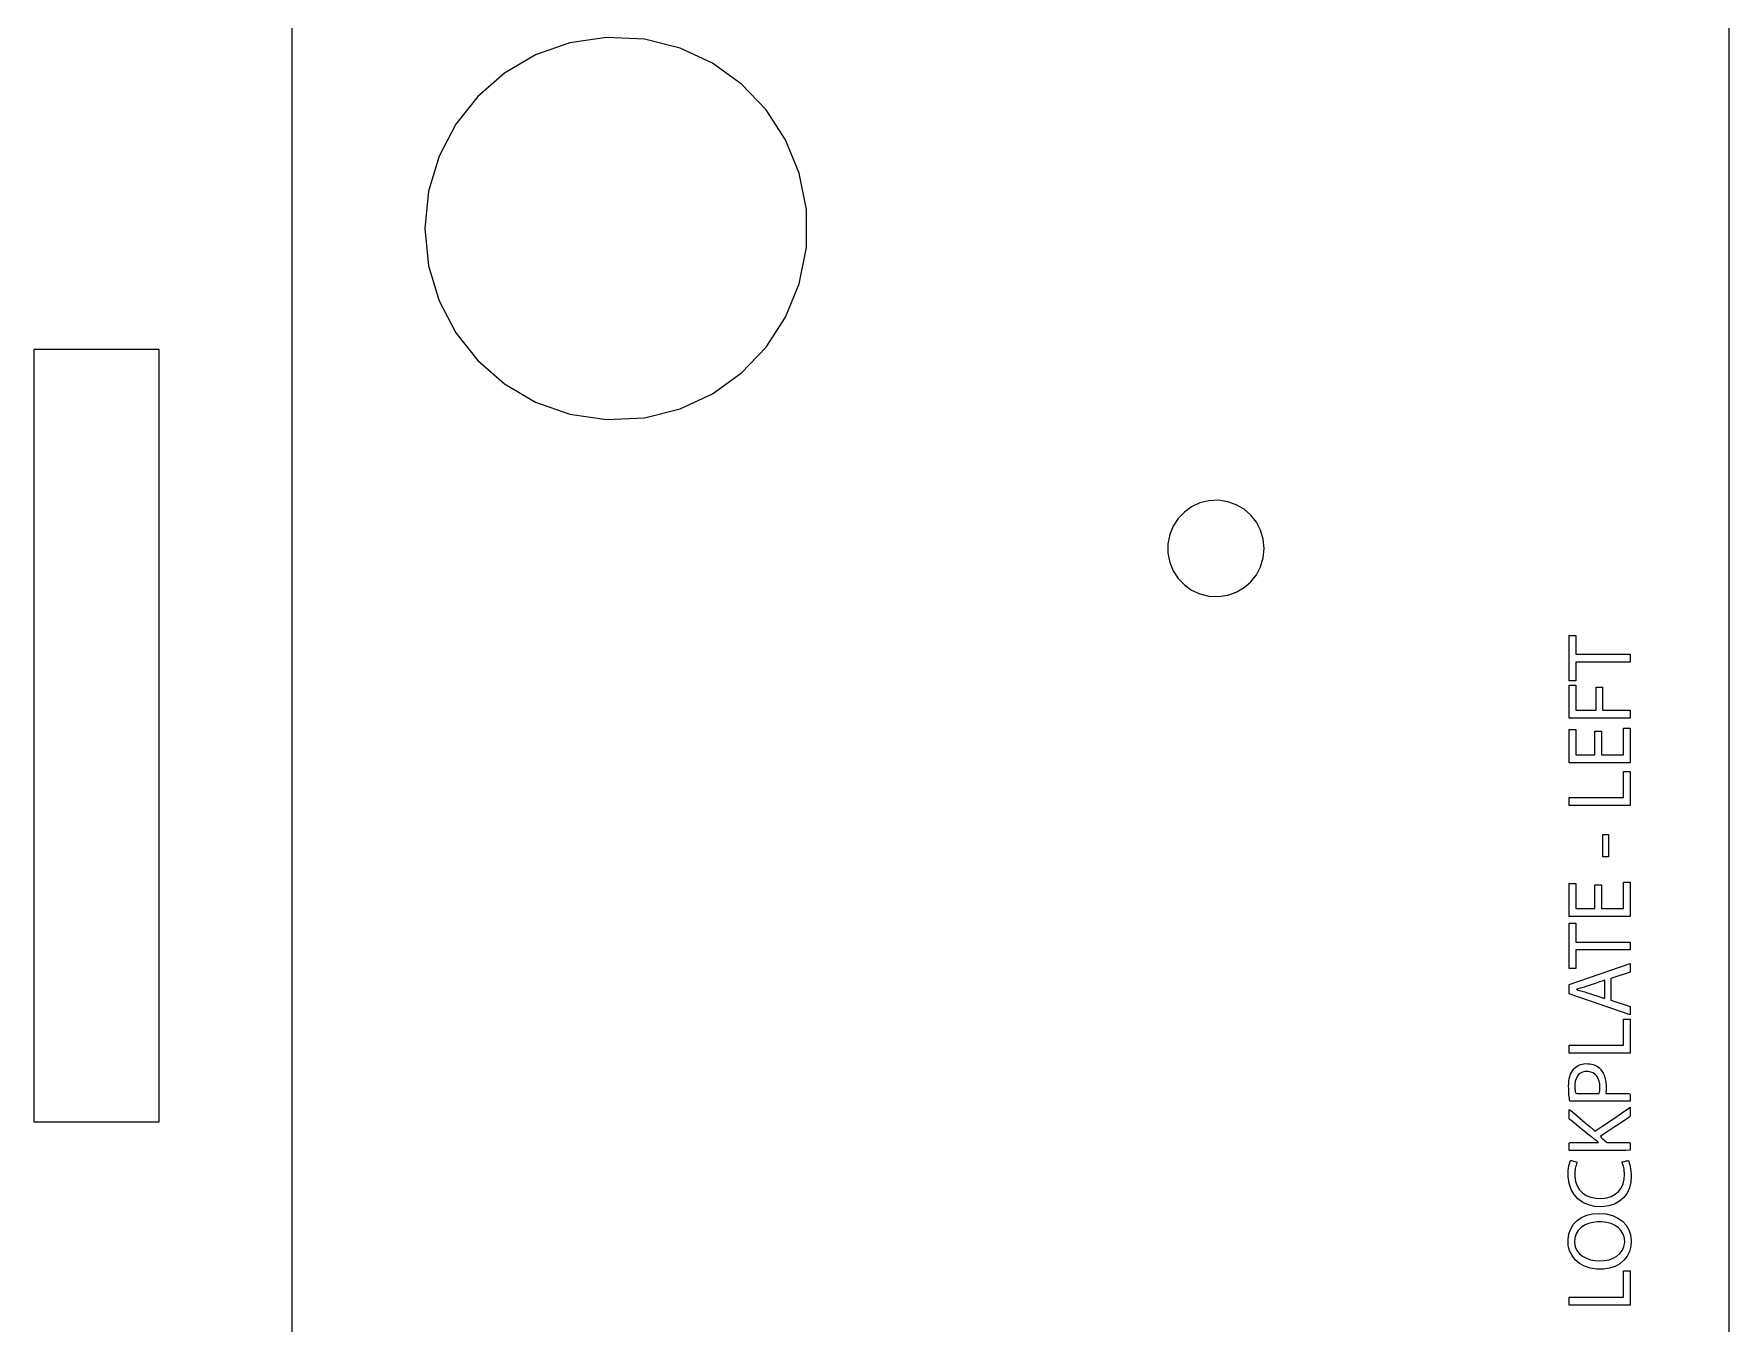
# Model space of a CAD drawing. Header units: metres. Extents: x 1590 to 2032, y 1171 to 1416.
# Drawn here: x 1780.9 to 1833.6, y 1287.1 to 1327.2 of the extents above; entities that cross this region are included whole.
import ezdxf

# ---------------------------------------------------------------- set-up
doc = ezdxf.new("R2010")
doc.units = ezdxf.units.M

msp = doc.modelspace()

# ---------------------------------------------------------------- linework, layer by layer
at = {"layer": 'COMPONENT1'}
for p, q in [((1788.894, 1275.38), (1788.894, 1327.38)), ((1833.598, 1208.247), (1833.598, 1327.38)), ((1797.53, 1326.92), (1796.466, 1326.544)), ((1798.677, 1327.09), (1797.53, 1326.92)), ((1799.853, 1327.032), (1798.677, 1327.09)), ((1800.962, 1326.757), (1799.853, 1327.032)), ((1796.466, 1326.544), (1795.505, 1325.981)), ((1801.977, 1326.284), (1800.962, 1326.757)), ((1795.505, 1325.981), (1794.67, 1325.255)), ((1802.878, 1325.637), (1801.977, 1326.284)), ((1803.642, 1324.837), (1802.878, 1325.637)), ((1794.67, 1325.255), (1793.983, 1324.387)), ((1804.247, 1323.906), (1803.642, 1324.837)), ((1793.983, 1324.387), (1793.465, 1323.398)), ((1804.672, 1322.865), (1804.247, 1323.906)), ((1793.465, 1323.398), (1793.138, 1322.311)), ((1804.895, 1321.737), (1804.672, 1322.865)), ((1793.138, 1322.311), (1793.024, 1321.147)), ((1804.895, 1320.557), (1804.895, 1321.737)), ((1793.024, 1321.147), (1793.138, 1319.983)), ((1804.672, 1319.429), (1804.895, 1320.557)), ((1793.138, 1319.983), (1793.465, 1318.896)), ((1804.247, 1318.388), (1804.672, 1319.429)), ((1793.465, 1318.896), (1793.983, 1317.907)), ((1793.983, 1317.907), (1794.67, 1317.039)), ((1803.642, 1317.456), (1804.247, 1318.388)), ((1780.862, 1317.38), (1780.862, 1293.369)), ((1784.762, 1317.38), (1780.862, 1317.38)), ((1784.762, 1293.369), (1784.762, 1317.38)), ((1802.878, 1316.656), (1803.642, 1317.456)), ((1794.67, 1317.039), (1795.505, 1316.312)), ((1795.505, 1316.312), (1796.466, 1315.75)), ((1801.977, 1316.009), (1802.878, 1316.656)), ((1800.962, 1315.537), (1801.977, 1316.009)), ((1796.466, 1315.75), (1797.53, 1315.373)), ((1797.53, 1315.373), (1798.677, 1315.204)), ((1798.677, 1315.204), (1799.853, 1315.261)), ((1799.853, 1315.261), (1800.962, 1315.537)), ((1817.134, 1312.611), (1816.878, 1312.492)), ((1817.413, 1312.68), (1817.134, 1312.611)), ((1817.71, 1312.695), (1817.413, 1312.68)), ((1817.999, 1312.652), (1817.71, 1312.695)), ((1818.267, 1312.557), (1817.999, 1312.652)), ((1816.458, 1312.127), (1816.306, 1311.892)), ((1816.651, 1312.329), (1816.458, 1312.127)), ((1816.878, 1312.492), (1816.651, 1312.329)), ((1818.509, 1312.415), (1818.267, 1312.557)), ((1818.72, 1312.232), (1818.509, 1312.415)), ((1818.893, 1312.013), (1818.72, 1312.232)), ((1816.198, 1311.63), (1816.142, 1311.345)), ((1816.306, 1311.892), (1816.198, 1311.63)), ((1819.024, 1311.764), (1818.893, 1312.013)), ((1819.106, 1311.49), (1819.024, 1311.764)), ((1816.142, 1311.345), (1816.142, 1311.048)), ((1816.142, 1311.048), (1816.198, 1310.763)), ((1819.135, 1311.197), (1819.106, 1311.49)), ((1819.106, 1310.903), (1819.135, 1311.197)), ((1816.198, 1310.763), (1816.306, 1310.501)), ((1816.306, 1310.501), (1816.458, 1310.266)), ((1818.893, 1310.38), (1819.024, 1310.629)), ((1819.024, 1310.629), (1819.106, 1310.903)), ((1816.458, 1310.266), (1816.651, 1310.065)), ((1816.651, 1310.065), (1816.878, 1309.901)), ((1818.267, 1309.836), (1818.509, 1309.978)), ((1818.509, 1309.978), (1818.72, 1310.161)), ((1818.72, 1310.161), (1818.893, 1310.38)), ((1816.878, 1309.901), (1817.134, 1309.782)), ((1817.134, 1309.782), (1817.413, 1309.713)), ((1817.413, 1309.713), (1817.71, 1309.698)), ((1817.71, 1309.698), (1817.999, 1309.741)), ((1817.999, 1309.741), (1818.267, 1309.836)), ((1780.862, 1293.369), (1784.762, 1293.369))]:
    msp.add_line(p, q, dxfattribs=at)
at = {"layer": 'COMPONENT15'}
for p, q in [((1828.62, 1307.082), (1828.62, 1308.489)), ((1828.62, 1308.489), (1828.828, 1308.489)), ((1828.828, 1308.489), (1828.828, 1307.908)), ((1828.828, 1307.908), (1830.521, 1307.908)), ((1830.521, 1307.908), (1830.521, 1307.66)), ((1828.828, 1307.66), (1828.828, 1307.082)), ((1830.521, 1307.66), (1828.828, 1307.66)), ((1828.828, 1307.082), (1828.62, 1307.082)), ((1828.62, 1305.922), (1828.62, 1306.946)), ((1828.62, 1306.946), (1828.826, 1306.946)), ((1828.826, 1306.946), (1828.826, 1306.17)), ((1829.458, 1306.17), (1829.458, 1306.886)), ((1829.458, 1306.886), (1829.661, 1306.886)), ((1829.661, 1306.886), (1829.661, 1306.17)), ((1830.521, 1305.922), (1828.62, 1305.922)), ((1828.826, 1306.17), (1829.458, 1306.17)), ((1829.661, 1306.17), (1830.521, 1306.17)), ((1830.521, 1306.17), (1830.521, 1305.922)), ((1828.62, 1304.533), (1828.62, 1305.563)), ((1828.62, 1305.563), (1828.826, 1305.563)), ((1828.826, 1305.563), (1828.826, 1304.781)), ((1829.426, 1304.781), (1829.426, 1305.518)), ((1829.426, 1305.518), (1829.63, 1305.518)), ((1829.63, 1305.518), (1829.63, 1304.781)), ((1830.315, 1304.781), (1830.315, 1305.605)), ((1830.315, 1305.605), (1830.521, 1305.605)), ((1830.521, 1305.605), (1830.521, 1304.533)), ((1828.826, 1304.781), (1829.426, 1304.781)), ((1829.63, 1304.781), (1830.315, 1304.781)), ((1830.521, 1304.533), (1828.62, 1304.533)), ((1830.315, 1303.449), (1830.315, 1304.262)), ((1830.315, 1304.262), (1830.521, 1304.262)), ((1830.521, 1304.262), (1830.521, 1303.201)), ((1828.62, 1303.201), (1828.62, 1303.449)), ((1828.62, 1303.449), (1830.315, 1303.449)), ((1830.521, 1303.201), (1828.62, 1303.201)), ((1829.669, 1302.306), (1829.85, 1302.306)), ((1829.669, 1301.609), (1829.669, 1302.306)), ((1829.85, 1302.306), (1829.85, 1301.609)), ((1829.85, 1301.609), (1829.669, 1301.609)), ((1828.62, 1299.75), (1828.62, 1300.779)), ((1828.62, 1300.779), (1828.826, 1300.779)), ((1828.826, 1300.779), (1828.826, 1299.998)), ((1829.426, 1299.998), (1829.426, 1300.734)), ((1829.426, 1300.734), (1829.63, 1300.734)), ((1829.63, 1300.734), (1829.63, 1299.998)), ((1830.315, 1299.998), (1830.315, 1300.821)), ((1830.315, 1300.821), (1830.521, 1300.821)), ((1830.521, 1300.821), (1830.521, 1299.75)), ((1828.826, 1299.998), (1829.426, 1299.998)), ((1829.63, 1299.998), (1830.315, 1299.998)), ((1830.521, 1299.75), (1828.62, 1299.75)), ((1828.62, 1298.132), (1828.62, 1299.54)), ((1828.62, 1299.54), (1828.828, 1299.54)), ((1828.828, 1299.54), (1828.828, 1298.959)), ((1828.828, 1298.959), (1830.521, 1298.959)), ((1830.521, 1298.959), (1830.521, 1298.711)), ((1828.828, 1298.711), (1828.828, 1298.132)), ((1830.521, 1298.711), (1828.828, 1298.711)), ((1828.62, 1297.638), (1830.521, 1298.287)), ((1828.828, 1298.132), (1828.62, 1298.132)), ((1830.521, 1298.024), (1829.923, 1297.821)), ((1830.521, 1298.287), (1830.521, 1298.024)), ((1828.62, 1297.345), (1828.62, 1297.638)), ((1830.521, 1296.696), (1828.62, 1297.345)), ((1828.891, 1297.5), (1828.85, 1297.489)), ((1828.85, 1297.489), (1828.898, 1297.465)), ((1828.932, 1297.51), (1828.891, 1297.5)), ((1828.898, 1297.465), (1828.94, 1297.454)), ((1828.974, 1297.521), (1828.932, 1297.51)), ((1828.94, 1297.454), (1828.982, 1297.443)), ((1829.016, 1297.533), (1828.974, 1297.521)), ((1828.982, 1297.443), (1829.025, 1297.432)), ((1829.058, 1297.545), (1829.016, 1297.533)), ((1829.025, 1297.432), (1829.067, 1297.42)), ((1829.102, 1297.558), (1829.058, 1297.545)), ((1829.067, 1297.42), (1829.11, 1297.407)), ((1829.146, 1297.572), (1829.102, 1297.558)), ((1829.11, 1297.407), (1829.153, 1297.394)), ((1829.185, 1297.585), (1829.146, 1297.572)), ((1829.153, 1297.394), (1829.184, 1297.383)), ((1829.184, 1297.383), (1829.22, 1297.371)), ((1829.214, 1297.595), (1829.185, 1297.585)), ((1829.279, 1297.617), (1829.214, 1297.595)), ((1829.22, 1297.371), (1829.29, 1297.347)), ((1829.367, 1297.648), (1829.279, 1297.617)), ((1829.29, 1297.347), (1829.381, 1297.316)), ((1829.466, 1297.682), (1829.367, 1297.648)), ((1829.381, 1297.316), (1829.481, 1297.283)), ((1829.564, 1297.716), (1829.466, 1297.682)), ((1829.649, 1297.745), (1829.564, 1297.716)), ((1829.731, 1297.774), (1829.649, 1297.745)), ((1829.731, 1297.687), (1829.731, 1297.774)), ((1829.731, 1297.598), (1829.731, 1297.687)), ((1829.731, 1297.495), (1829.731, 1297.598)), ((1829.731, 1297.39), (1829.731, 1297.495)), ((1829.731, 1297.298), (1829.731, 1297.39)), ((1829.923, 1297.821), (1829.923, 1297.147)), ((1829.481, 1297.283), (1829.578, 1297.25)), ((1829.578, 1297.25), (1829.66, 1297.222)), ((1829.66, 1297.222), (1829.715, 1297.203)), ((1829.715, 1297.203), (1829.731, 1297.23)), ((1829.731, 1297.23), (1829.731, 1297.298)), ((1829.923, 1297.147), (1830.521, 1296.95)), ((1830.521, 1296.95), (1830.521, 1296.696)), ((1830.315, 1295.753), (1830.315, 1296.565)), ((1830.315, 1296.565), (1830.521, 1296.565)), ((1830.521, 1296.565), (1830.521, 1295.505)), ((1828.62, 1295.505), (1828.62, 1295.753)), ((1828.62, 1295.753), (1830.315, 1295.753)), ((1830.521, 1295.505), (1828.62, 1295.505)), ((1828.615, 1294.636), (1828.627, 1294.712)), ((1828.627, 1294.712), (1828.643, 1294.782)), ((1828.643, 1294.782), (1828.665, 1294.845)), ((1828.665, 1294.845), (1828.691, 1294.903)), ((1828.691, 1294.903), (1828.721, 1294.955)), ((1828.721, 1294.955), (1828.755, 1295.001)), ((1828.755, 1295.001), (1828.791, 1295.039)), ((1828.791, 1295.039), (1828.83, 1295.072)), ((1828.837, 1294.709), (1828.814, 1294.629)), ((1828.83, 1295.072), (1828.872, 1295.101)), ((1828.871, 1294.778), (1828.837, 1294.709)), ((1828.917, 1294.835), (1828.871, 1294.778)), ((1828.872, 1295.101), (1828.919, 1295.126)), ((1828.974, 1294.88), (1828.917, 1294.835)), ((1828.919, 1295.126), (1828.97, 1295.146)), ((1828.97, 1295.146), (1829.023, 1295.161)), ((1829.042, 1294.912), (1828.974, 1294.88)), ((1829.023, 1295.161), (1829.08, 1295.172)), ((1829.122, 1294.929), (1829.042, 1294.912)), ((1829.08, 1295.172), (1829.141, 1295.177)), ((1829.212, 1294.93), (1829.122, 1294.929)), ((1829.141, 1295.177), (1829.203, 1295.176)), ((1829.203, 1295.176), (1829.263, 1295.171)), ((1829.297, 1294.916), (1829.212, 1294.93)), ((1829.263, 1295.171), (1829.319, 1295.161)), ((1829.372, 1294.887), (1829.297, 1294.916)), ((1829.319, 1295.161), (1829.372, 1295.146)), ((1829.372, 1295.146), (1829.422, 1295.128)), ((1829.435, 1294.843), (1829.372, 1294.887)), ((1829.422, 1295.128), (1829.468, 1295.105)), ((1829.488, 1294.786), (1829.435, 1294.843)), ((1829.468, 1295.105), (1829.511, 1295.077)), ((1829.529, 1294.715), (1829.488, 1294.786)), ((1829.511, 1295.077), (1829.551, 1295.046)), ((1829.558, 1294.632), (1829.529, 1294.715)), ((1829.551, 1295.046), (1829.595, 1295.002)), ((1829.595, 1295.002), (1829.64, 1294.946)), ((1829.64, 1294.946), (1829.678, 1294.884)), ((1829.678, 1294.884), (1829.71, 1294.816)), ((1829.71, 1294.816), (1829.736, 1294.743)), ((1829.736, 1294.743), (1829.755, 1294.665)), ((1828.606, 1294.469), (1828.608, 1294.555)), ((1828.607, 1294.399), (1828.606, 1294.469)), ((1828.609, 1294.332), (1828.607, 1294.399)), ((1828.608, 1294.555), (1828.615, 1294.636)), ((1828.612, 1294.269), (1828.609, 1294.332)), ((1828.617, 1294.209), (1828.612, 1294.269)), ((1828.622, 1294.153), (1828.617, 1294.209)), ((1828.628, 1294.101), (1828.622, 1294.153)), ((1828.802, 1294.54), (1828.8, 1294.468)), ((1828.8, 1294.468), (1828.801, 1294.431)), ((1828.801, 1294.431), (1828.802, 1294.396)), ((1828.814, 1294.629), (1828.802, 1294.54)), ((1828.802, 1294.396), (1828.804, 1294.364)), ((1828.804, 1294.364), (1828.807, 1294.335)), ((1828.807, 1294.335), (1828.81, 1294.308)), ((1828.81, 1294.308), (1828.817, 1294.265)), ((1828.817, 1294.265), (1828.863, 1294.252)), ((1828.863, 1294.252), (1828.951, 1294.252)), ((1828.951, 1294.252), (1829.07, 1294.252)), ((1829.07, 1294.252), (1829.203, 1294.252)), ((1829.203, 1294.252), (1829.335, 1294.252)), ((1829.335, 1294.252), (1829.449, 1294.252)), ((1829.449, 1294.252), (1829.529, 1294.252)), ((1829.529, 1294.252), (1829.559, 1294.252)), ((1829.575, 1294.538), (1829.558, 1294.632)), ((1829.559, 1294.252), (1829.568, 1294.293)), ((1829.568, 1294.293), (1829.574, 1294.34)), ((1829.574, 1294.34), (1829.578, 1294.392)), ((1829.579, 1294.449), (1829.575, 1294.538)), ((1829.578, 1294.42), (1829.579, 1294.449)), ((1829.578, 1294.392), (1829.578, 1294.42)), ((1829.755, 1294.665), (1829.768, 1294.583)), ((1829.767, 1294.288), (1829.763, 1294.252)), ((1829.763, 1294.252), (1829.814, 1294.252)), ((1829.772, 1294.335), (1829.767, 1294.288)), ((1829.768, 1294.583), (1829.775, 1294.498)), ((1829.775, 1294.385), (1829.772, 1294.335)), ((1829.775, 1294.498), (1829.776, 1294.437)), ((1829.776, 1294.411), (1829.775, 1294.385)), ((1829.776, 1294.437), (1829.776, 1294.411)), ((1829.814, 1294.252), (1829.912, 1294.252)), ((1829.912, 1294.252), (1830.039, 1294.252)), ((1830.039, 1294.252), (1830.179, 1294.252)), ((1830.179, 1294.252), (1830.314, 1294.252)), ((1830.314, 1294.252), (1830.427, 1294.252)), ((1830.427, 1294.252), (1830.501, 1294.252)), ((1830.501, 1294.252), (1830.521, 1294.207)), ((1830.521, 1294.207), (1830.521, 1294.166)), ((1830.521, 1294.166), (1830.521, 1294.122)), ((1828.62, 1293.715), (1828.62, 1293.754)), ((1828.62, 1293.754), (1828.675, 1293.719)), ((1828.62, 1293.659), (1828.62, 1293.715)), ((1828.62, 1293.595), (1828.62, 1293.659)), ((1828.635, 1294.052), (1828.628, 1294.101)), ((1828.642, 1294.006), (1828.635, 1294.052)), ((1828.721, 1294.006), (1828.642, 1294.006)), ((1828.675, 1293.719), (1828.794, 1293.617)), ((1828.929, 1294.006), (1828.721, 1294.006)), ((1829.223, 1294.006), (1828.929, 1294.006)), ((1829.562, 1294.006), (1829.223, 1294.006)), ((1829.904, 1294.006), (1829.562, 1294.006)), ((1830.205, 1294.006), (1829.904, 1294.006)), ((1830.072, 1293.515), (1830.284, 1293.659)), ((1830.425, 1294.006), (1830.205, 1294.006)), ((1830.284, 1293.659), (1830.446, 1293.769)), ((1830.521, 1294.015), (1830.425, 1294.006)), ((1830.446, 1293.769), (1830.52, 1293.819)), ((1830.52, 1293.819), (1830.521, 1293.771)), ((1830.521, 1294.122), (1830.521, 1294.078)), ((1830.521, 1294.078), (1830.521, 1294.04)), ((1830.521, 1294.04), (1830.521, 1294.015)), ((1830.521, 1293.771), (1830.521, 1293.717)), ((1830.521, 1293.717), (1830.521, 1293.657)), ((1830.521, 1293.657), (1830.521, 1293.599)), ((1828.62, 1293.535), (1828.62, 1293.595)), ((1828.62, 1293.463), (1828.62, 1293.535)), ((1828.64, 1293.445), (1828.62, 1293.463)), ((1828.723, 1293.377), (1828.64, 1293.445)), ((1828.851, 1293.273), (1828.723, 1293.377)), ((1828.794, 1293.617), (1828.951, 1293.483)), ((1828.998, 1293.153), (1828.851, 1293.273)), ((1828.951, 1293.483), (1829.119, 1293.34)), ((1829.142, 1293.036), (1828.998, 1293.153)), ((1829.119, 1293.34), (1829.272, 1293.209)), ((1829.272, 1293.209), (1829.383, 1293.114)), ((1829.383, 1293.114), (1829.426, 1293.078)), ((1829.426, 1293.078), (1829.485, 1293.117)), ((1829.485, 1293.117), (1829.636, 1293.219)), ((1829.636, 1293.219), (1829.843, 1293.36)), ((1830.026, 1293.198), (1829.838, 1293.073)), ((1829.843, 1293.36), (1830.072, 1293.515)), ((1830.219, 1293.327), (1830.026, 1293.198)), ((1830.385, 1293.438), (1830.219, 1293.327)), ((1830.495, 1293.511), (1830.385, 1293.438)), ((1830.521, 1293.554), (1830.495, 1293.511)), ((1830.521, 1293.599), (1830.521, 1293.554)), ((1828.62, 1292.705), (1828.656, 1292.722)), ((1828.62, 1292.669), (1828.62, 1292.705)), ((1828.62, 1292.621), (1828.62, 1292.669)), ((1828.62, 1292.57), (1828.62, 1292.621)), ((1828.62, 1292.524), (1828.62, 1292.57)), ((1828.656, 1292.722), (1828.773, 1292.722)), ((1828.773, 1292.722), (1828.942, 1292.722)), ((1828.942, 1292.722), (1829.133, 1292.722)), ((1829.133, 1292.722), (1829.315, 1292.722)), ((1829.259, 1292.941), (1829.142, 1293.036)), ((1829.326, 1292.886), (1829.259, 1292.941)), ((1829.315, 1292.722), (1829.458, 1292.722)), ((1829.348, 1292.869), (1829.326, 1292.886)), ((1829.375, 1292.848), (1829.348, 1292.869)), ((1829.403, 1292.827), (1829.375, 1292.848)), ((1829.431, 1292.806), (1829.403, 1292.827)), ((1829.459, 1292.785), (1829.431, 1292.806)), ((1829.458, 1292.722), (1829.532, 1292.722)), ((1829.489, 1292.764), (1829.459, 1292.785)), ((1829.532, 1292.722), (1829.489, 1292.764)), ((1829.684, 1292.97), (1829.597, 1292.912)), ((1829.597, 1292.912), (1829.613, 1292.883)), ((1829.613, 1292.883), (1829.649, 1292.851)), ((1829.649, 1292.851), (1829.692, 1292.814)), ((1829.838, 1293.073), (1829.684, 1292.97)), ((1829.692, 1292.814), (1829.734, 1292.776)), ((1829.734, 1292.776), (1829.77, 1292.745)), ((1829.77, 1292.745), (1829.792, 1292.725)), ((1829.792, 1292.725), (1829.871, 1292.722)), ((1829.871, 1292.722), (1829.99, 1292.722)), ((1829.99, 1292.722), (1830.137, 1292.722)), ((1830.137, 1292.722), (1830.286, 1292.722)), ((1830.286, 1292.722), (1830.416, 1292.722)), ((1830.416, 1292.722), (1830.501, 1292.722)), ((1830.501, 1292.722), (1830.521, 1292.701)), ((1830.521, 1292.701), (1830.521, 1292.663)), ((1830.521, 1292.663), (1830.521, 1292.614)), ((1830.521, 1292.614), (1830.521, 1292.563)), ((1828.614, 1291.989), (1828.627, 1292.044)), ((1828.62, 1292.477), (1828.62, 1292.524)), ((1828.721, 1292.477), (1828.62, 1292.477)), ((1828.627, 1292.044), (1828.641, 1292.091)), ((1828.641, 1292.091), (1828.655, 1292.13)), ((1828.655, 1292.13), (1828.668, 1292.161)), ((1828.668, 1292.161), (1828.694, 1292.165)), ((1828.694, 1292.165), (1828.722, 1292.156)), ((1828.983, 1292.477), (1828.721, 1292.477)), ((1828.722, 1292.156), (1828.757, 1292.145)), ((1828.757, 1292.145), (1828.794, 1292.134)), ((1828.794, 1292.134), (1828.828, 1292.123)), ((1828.828, 1292.123), (1828.856, 1292.115)), ((1828.85, 1292.055), (1828.836, 1292.014)), ((1828.856, 1292.115), (1828.85, 1292.055)), ((1829.344, 1292.477), (1828.983, 1292.477)), ((1829.741, 1292.477), (1829.344, 1292.477)), ((1830.11, 1292.477), (1829.741, 1292.477)), ((1830.39, 1292.477), (1830.11, 1292.477)), ((1830.264, 1292.118), (1830.297, 1292.126)), ((1830.28, 1292.083), (1830.264, 1292.118)), ((1830.295, 1292.04), (1830.28, 1292.083)), ((1830.309, 1291.994), (1830.295, 1292.04)), ((1830.297, 1292.126), (1830.329, 1292.133)), ((1830.329, 1292.133), (1830.365, 1292.142)), ((1830.365, 1292.142), (1830.4, 1292.151)), ((1830.521, 1292.487), (1830.39, 1292.477)), ((1830.4, 1292.151), (1830.431, 1292.158)), ((1830.431, 1292.158), (1830.462, 1292.166)), ((1830.462, 1292.166), (1830.478, 1292.129)), ((1830.478, 1292.129), (1830.494, 1292.084)), ((1830.494, 1292.084), (1830.509, 1292.031)), ((1830.521, 1292.563), (1830.521, 1292.518)), ((1830.521, 1292.518), (1830.521, 1292.487)), ((1828.59, 1291.779), (1828.595, 1291.856)), ((1828.59, 1291.655), (1828.59, 1291.779)), ((1828.619, 1291.451), (1828.59, 1291.655)), ((1828.595, 1291.856), (1828.603, 1291.927)), ((1828.603, 1291.927), (1828.614, 1291.989)), ((1828.798, 1291.819), (1828.795, 1291.763)), ((1828.795, 1291.763), (1828.797, 1291.663)), ((1828.797, 1291.663), (1828.82, 1291.511)), ((1828.804, 1291.872), (1828.798, 1291.819)), ((1828.813, 1291.923), (1828.804, 1291.872)), ((1828.823, 1291.97), (1828.813, 1291.923)), ((1828.82, 1291.511), (1828.868, 1291.375)), ((1828.836, 1292.014), (1828.823, 1291.97)), ((1830.301, 1291.437), (1830.335, 1291.584)), ((1830.32, 1291.944), (1830.309, 1291.994)), ((1830.329, 1291.892), (1830.32, 1291.944)), ((1830.337, 1291.837), (1830.329, 1291.892)), ((1830.335, 1291.584), (1830.343, 1291.726)), ((1830.341, 1291.782), (1830.337, 1291.837)), ((1830.343, 1291.726), (1830.341, 1291.782)), ((1830.509, 1292.031), (1830.523, 1291.972)), ((1830.523, 1291.972), (1830.535, 1291.905)), ((1830.535, 1291.905), (1830.544, 1291.833)), ((1830.552, 1291.672), (1830.539, 1291.49)), ((1830.544, 1291.833), (1830.55, 1291.755)), ((1830.55, 1291.755), (1830.552, 1291.672)), ((1828.681, 1291.268), (1828.619, 1291.451)), ((1828.774, 1291.107), (1828.681, 1291.268)), ((1828.897, 1290.971), (1828.774, 1291.107)), ((1828.868, 1291.375), (1828.94, 1291.257)), ((1828.94, 1291.257), (1829.035, 1291.158)), ((1829.035, 1291.158), (1829.154, 1291.08)), ((1829.154, 1291.08), (1829.293, 1291.024)), ((1829.293, 1291.024), (1829.454, 1290.993)), ((1829.454, 1290.993), (1829.63, 1290.988)), ((1829.63, 1290.988), (1829.79, 1291.007)), ((1829.79, 1291.007), (1829.933, 1291.05)), ((1829.933, 1291.05), (1830.057, 1291.115)), ((1830.057, 1291.115), (1830.16, 1291.202)), ((1830.16, 1291.202), (1830.242, 1291.309)), ((1830.322, 1291.013), (1830.192, 1290.898)), ((1830.242, 1291.309), (1830.301, 1291.437)), ((1830.424, 1291.152), (1830.322, 1291.013)), ((1830.497, 1291.312), (1830.424, 1291.152)), ((1830.539, 1291.49), (1830.497, 1291.312)), ((1829.046, 1290.863), (1828.897, 1290.971)), ((1829.01, 1290.394), (1829.171, 1290.463)), ((1829.22, 1290.784), (1829.046, 1290.863)), ((1829.171, 1290.463), (1829.352, 1290.506)), ((1829.416, 1290.739), (1829.22, 1290.784)), ((1829.352, 1290.506), (1829.551, 1290.52)), ((1829.633, 1290.728), (1829.416, 1290.739)), ((1829.551, 1290.52), (1829.774, 1290.503)), ((1829.846, 1290.753), (1829.633, 1290.728)), ((1829.774, 1290.503), (1829.971, 1290.454)), ((1830.033, 1290.81), (1829.846, 1290.753)), ((1829.971, 1290.454), (1830.139, 1290.377)), ((1830.192, 1290.898), (1830.033, 1290.81)), ((1828.613, 1289.886), (1828.67, 1290.045)), ((1828.67, 1290.045), (1828.757, 1290.183)), ((1828.757, 1290.183), (1828.871, 1290.3)), ((1828.903, 1289.993), (1828.836, 1289.886)), ((1828.871, 1290.3), (1829.01, 1290.394)), ((1828.992, 1290.082), (1828.903, 1289.993)), ((1829.101, 1290.153), (1828.992, 1290.082)), ((1829.223, 1290.206), (1829.101, 1290.153)), ((1829.355, 1290.241), (1829.223, 1290.206)), ((1829.492, 1290.258), (1829.355, 1290.241)), ((1829.639, 1290.258), (1829.492, 1290.258)), ((1829.788, 1290.239), (1829.639, 1290.258)), ((1829.926, 1290.201), (1829.788, 1290.239)), ((1830.05, 1290.146), (1829.926, 1290.201)), ((1830.156, 1290.073), (1830.05, 1290.146)), ((1830.139, 1290.377), (1830.28, 1290.275)), ((1830.243, 1289.982), (1830.156, 1290.073)), ((1830.306, 1289.876), (1830.243, 1289.982)), ((1830.28, 1290.275), (1830.392, 1290.151)), ((1830.392, 1290.151), (1830.475, 1290.008)), ((1830.475, 1290.008), (1830.528, 1289.851)), ((1828.587, 1289.709), (1828.613, 1289.886)), ((1828.596, 1289.528), (1828.587, 1289.709)), ((1828.637, 1289.36), (1828.596, 1289.528)), ((1828.796, 1289.76), (1828.787, 1289.618)), ((1828.787, 1289.618), (1828.811, 1289.482)), ((1828.836, 1289.886), (1828.796, 1289.76)), ((1828.811, 1289.482), (1828.864, 1289.365)), ((1830.277, 1289.372), (1830.328, 1289.486)), ((1830.343, 1289.753), (1830.306, 1289.876)), ((1830.328, 1289.486), (1830.351, 1289.616)), ((1830.351, 1289.616), (1830.343, 1289.753)), ((1830.542, 1289.504), (1830.501, 1289.339)), ((1830.528, 1289.851), (1830.551, 1289.681)), ((1830.551, 1289.681), (1830.542, 1289.504)), ((1828.711, 1289.209), (1828.637, 1289.36)), ((1828.813, 1289.076), (1828.711, 1289.209)), ((1828.943, 1288.966), (1828.813, 1289.076)), ((1828.864, 1289.365), (1828.941, 1289.266)), ((1828.941, 1289.266), (1829.04, 1289.186)), ((1829.098, 1288.879), (1828.943, 1288.966)), ((1829.04, 1289.186), (1829.157, 1289.123)), ((1829.277, 1288.818), (1829.098, 1288.879)), ((1829.157, 1289.123), (1829.289, 1289.078)), ((1829.289, 1289.078), (1829.43, 1289.051)), ((1829.43, 1289.051), (1829.579, 1289.042)), ((1829.579, 1289.042), (1829.725, 1289.052)), ((1829.725, 1289.052), (1829.864, 1289.08)), ((1829.864, 1289.08), (1829.992, 1289.127)), ((1830.051, 1288.874), (1829.879, 1288.816)), ((1829.992, 1289.127), (1830.106, 1289.191)), ((1830.202, 1288.957), (1830.051, 1288.874)), ((1830.106, 1289.191), (1830.202, 1289.273)), ((1830.202, 1289.273), (1830.277, 1289.372)), ((1830.328, 1289.063), (1830.202, 1288.957)), ((1830.429, 1289.191), (1830.328, 1289.063)), ((1830.501, 1289.339), (1830.429, 1289.191)), ((1829.477, 1288.787), (1829.277, 1288.818)), ((1829.687, 1288.786), (1829.477, 1288.787)), ((1829.879, 1288.816), (1829.687, 1288.786)), ((1830.315, 1287.919), (1830.315, 1288.731)), ((1830.315, 1288.731), (1830.521, 1288.731)), ((1830.521, 1288.731), (1830.521, 1287.671)), ((1828.62, 1287.671), (1828.62, 1287.919)), ((1828.62, 1287.919), (1830.315, 1287.919)), ((1830.521, 1287.671), (1828.62, 1287.671))]:
    msp.add_line(p, q, dxfattribs=at)

doc.saveas('drawing.dxf')
